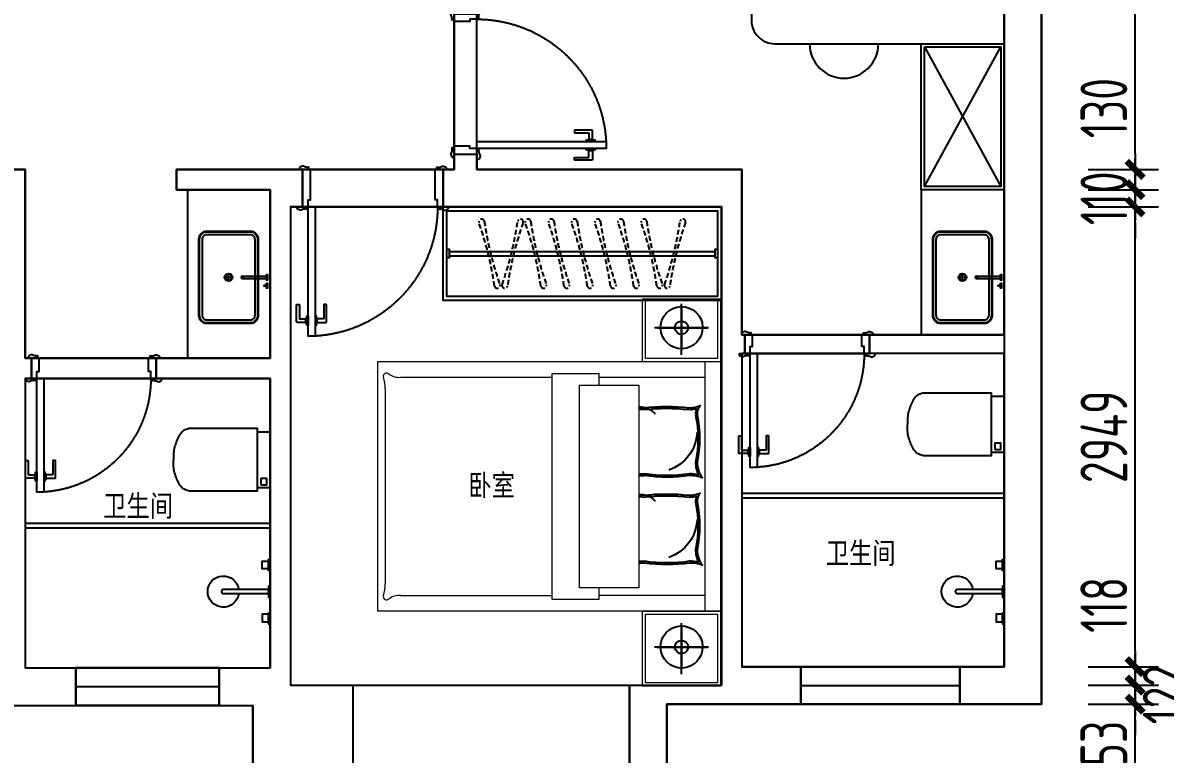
# Model space of a CAD drawing. Header units: millimetres. Extents: x 16934 to 63969, y -9421 to 5956.
# Drawn here: x 52921 to 60244, y -6508 to -1817 of the extents above; entities that cross this region are included whole.
import ezdxf

# ---------------------------------------------------------------- set-up
doc = ezdxf.new("R2010")
doc.units = ezdxf.units.MM
doc.linetypes.add('HIDDEN', pattern=[9.525, 6.35, -3.175])
for name, color, linetype in [('FIXTURE', 2, 'Continuous'), ('FURHATCH', 4, 'Continuous'), ('FURNITURE', 4, 'Continuous'), ('LEAF', 2, 'Continuous'), ('OPENING', 8, 'Continuous'), ('QUOTE_NEW_WALL', 1, 'Continuous'), ('QUOTE_ROOM', 1, 'Continuous'), ('QUOTE_TEXT', 1, 'Continuous'), ('QUOTE_WALL', 1, 'Continuous'), ('QUOTE_WALL_TILE', 1, 'Continuous'), ('QUOTE_WINDOW', 1, 'Continuous'), ('SILL', 8, 'Continuous'), ('WINDOW', 2, 'Continuous'), ('YQ_DIM', 3, 'Continuous')]:
    doc.layers.add(name, color=color, linetype=linetype)
doc.layers.add('h活动家具', color=1, linetype='Continuous', lineweight=18)
doc.layers.add('IA-墙体', color=2, linetype='Continuous', lineweight=35)
doc.styles.add('!赫思DIM-EN', font='', dxfattribs={"width": 0.8})
doc.styles.add('YQ_DIM', font='SUPEROS.SHX', dxfattribs={"width": 0.8, "bigfont": 'HZDX.SHX'})
doc.styles.get('!赫思DIM-EN').set_extended_font_data('SimSun')
doc.dimstyles.new('yq100', dxfattribs={"dimscale": 100, "dimtxt": 3, "dimasz": 1, "dimexe": 1.5, "dimexo": 3, "dimgap": 0.5, "dimtad": 1, "dimdec": 0, "dimdsep": 46, "dimtxsty": 'YQ_DIM', "dimblk": 'YQTICK', "dimcen": 0, "dimclrd": 256, "dimclre": 256, "dimclrt": 7, "dimadec": 1, "dimazin": 2, "dimtfac": 1, "dimtdec": 4, "dimtix": 1, "dimtmove": 2, "dimatfit": 2, "dimfxl": 1, "dimtolj": 1, "dimtzin": 0, "dimarcsym": 0})

# ---------------------------------------------------------------- blocks, each defined once
blk = doc.blocks.new('YQTICK')
blk.add_line((-1, 0), (1, 0))
at = {"const_width": 0.4}
blk.add_lwpolyline([(0.53, 0.53), (-0.53, -0.53)], dxfattribs=at)
blk = doc.blocks.new('*D107')
at = {"layer": 'Defpoints', "color": 0, "transparency": 16777216}
for p in [(59451.4, -6186.5), (60051.4, -6186.5), (59451.4, -6839.5)]:
    blk.add_point(p, dxfattribs=at)
at = {"layer": 'YQ_DIM', "lineweight": -2, "transparency": 16777216}
for p, q in [((59751.4, -6186.5), (60201.4, -6186.5)), ((60051.4, -6739.5), (60051.4, -6286.5)), ((59751.4, -6839.5), (60201.4, -6839.5))]:
    blk.add_line(p, q, dxfattribs=at)
at = {"layer": 'YQ_DIM', "lineweight": -2, "transparency": 16777216, "xscale": 100, "yscale": 100, "zscale": 100}
for p, rotation in [((60051.4, -6186.5), 90), ((60051.4, -6839.5), 270)]:
    blk.add_blockref('YQTICK', p, dxfattribs=dict(at, rotation=rotation))
at = {"layer": 'YQ_DIM', "color": 7, "transparency": 16777216, "insert": (59851.4, -6513), "char_height": 300, "attachment_point": 5, "rotation": 90, "style": 'YQ_DIM'}
blk.add_mtext('\\A1;653', dxfattribs=at)
blk = doc.blocks.new('*D108')
at = {"layer": 'Defpoints', "color": 0, "transparency": 16777216}
for p in [(59451.4, -6064.5), (60051.4, -6064.5), (59451.4, -6186.5)]:
    blk.add_point(p, dxfattribs=at)
at = {"layer": 'YQ_DIM', "lineweight": -2, "transparency": 16777216}
for p, q in [((60051.4, -5964.5), (60051.4, -5864.5)), ((59751.4, -6064.5), (60201.4, -6064.5)), ((60051.4, -6186.5), (60051.4, -6064.5)), ((59751.4, -6186.5), (60201.4, -6186.5)), ((60051.4, -6286.5), (60051.4, -6386.5))]:
    blk.add_line(p, q, dxfattribs=at)
at = {"layer": 'YQ_DIM', "lineweight": -2, "transparency": 16777216, "xscale": 100, "yscale": 100, "zscale": 100}
for p, rotation in [((60051.4, -6064.5), 270), ((60051.4, -6186.5), 90)]:
    blk.add_blockref('YQTICK', p, dxfattribs=dict(at, rotation=rotation))
at = {"layer": 'YQ_DIM', "color": 7, "transparency": 16777216, "insert": (60251.4, -6125.5), "char_height": 300, "attachment_point": 5, "rotation": 90, "style": 'YQ_DIM'}
blk.add_mtext('\\A1;122', dxfattribs=at)
blk = doc.blocks.new('*D109')
at = {"layer": 'Defpoints', "color": 0, "transparency": 16777216}
for p in [(59451.4, -5946.5), (60051.4, -5946.5), (59451.4, -6064.5)]:
    blk.add_point(p, dxfattribs=at)
at = {"layer": 'YQ_DIM', "lineweight": -2, "transparency": 16777216}
for p, q in [((60051.4, -5846.5), (60051.4, -5746.5)), ((59751.4, -5946.5), (60201.4, -5946.5)), ((60051.4, -6064.5), (60051.4, -5946.5)), ((59751.4, -6064.5), (60201.4, -6064.5)), ((60051.4, -6164.5), (60051.4, -6264.5))]:
    blk.add_line(p, q, dxfattribs=at)
at = {"layer": 'YQ_DIM', "lineweight": -2, "transparency": 16777216, "xscale": 100, "yscale": 100, "zscale": 100}
for p, rotation in [((60051.4, -5946.5), 270), ((60051.4, -6064.5), 90)]:
    blk.add_blockref('YQTICK', p, dxfattribs=dict(at, rotation=rotation))
at = {"layer": 'YQ_DIM', "color": 7, "transparency": 16777216, "insert": (59851.4, -5550.3), "char_height": 300, "attachment_point": 5, "rotation": 90, "style": 'YQ_DIM'}
blk.add_mtext('\\A1;118', dxfattribs=at)
blk = doc.blocks.new('*D110')
at = {"layer": 'Defpoints', "color": 0, "transparency": 16777216}
for p in [(59451.4, -2997.5), (60051.4, -2997.5), (59451.4, -5946.5)]:
    blk.add_point(p, dxfattribs=at)
at = {"layer": 'YQ_DIM', "lineweight": -2, "transparency": 16777216}
for p, q in [((59751.4, -2997.5), (60201.4, -2997.5)), ((60051.4, -5846.5), (60051.4, -3097.5)), ((59751.4, -5946.5), (60201.4, -5946.5))]:
    blk.add_line(p, q, dxfattribs=at)
at = {"layer": 'YQ_DIM', "lineweight": -2, "transparency": 16777216, "xscale": 100, "yscale": 100, "zscale": 100}
for p, rotation in [((60051.4, -2997.5), 90), ((60051.4, -5946.5), 270)]:
    blk.add_blockref('YQTICK', p, dxfattribs=dict(at, rotation=rotation))
at = {"layer": 'YQ_DIM', "color": 7, "transparency": 16777216, "insert": (59851.4, -4472), "char_height": 300, "attachment_point": 5, "rotation": 90, "style": 'YQ_DIM'}
blk.add_mtext('\\A1;2949', dxfattribs=at)
blk = doc.blocks.new('*D111')
at = {"layer": 'Defpoints', "color": 0, "transparency": 16777216}
for p in [(59451.4, -2887.5), (60051.4, -2887.5), (59451.4, -2997.5)]:
    blk.add_point(p, dxfattribs=at)
at = {"layer": 'YQ_DIM', "lineweight": -2, "transparency": 16777216}
for p, q in [((60051.4, -2787.5), (60051.4, -2687.5)), ((59751.4, -2887.5), (60201.4, -2887.5)), ((60051.4, -2997.5), (60051.4, -2887.5)), ((59751.4, -2997.5), (60201.4, -2997.5)), ((60051.4, -3097.5), (60051.4, -3197.5))]:
    blk.add_line(p, q, dxfattribs=at)
at = {"layer": 'YQ_DIM', "lineweight": -2, "transparency": 16777216, "xscale": 100, "yscale": 100, "zscale": 100}
for p, rotation in [((60051.4, -2887.5), 270), ((60051.4, -2997.5), 90)]:
    blk.add_blockref('YQTICK', p, dxfattribs=dict(at, rotation=rotation))
at = {"layer": 'YQ_DIM', "color": 7, "transparency": 16777216, "insert": (59851.4, -2942.5), "char_height": 300, "attachment_point": 5, "rotation": 90, "style": 'YQ_DIM'}
blk.add_mtext('\\A1;110', dxfattribs=at)
blk = doc.blocks.new('*D112')
at = {"layer": 'Defpoints', "color": 0, "transparency": 16777216}
for p in [(59451.4, -2757.5), (60051.4, -2757.5), (59451.4, -2887.5)]:
    blk.add_point(p, dxfattribs=at)
at = {"layer": 'YQ_DIM', "lineweight": -2, "transparency": 16777216}
for p, q in [((60051.4, -2657.5), (60051.4, -2557.5)), ((59751.4, -2757.5), (60201.4, -2757.5)), ((60051.4, -2887.5), (60051.4, -2757.5)), ((59751.4, -2887.5), (60201.4, -2887.5)), ((60051.4, -2987.5), (60051.4, -3087.5))]:
    blk.add_line(p, q, dxfattribs=at)
at = {"layer": 'YQ_DIM', "lineweight": -2, "transparency": 16777216, "xscale": 100, "yscale": 100, "zscale": 100}
for p, rotation in [((60051.4, -2757.5), 270), ((60051.4, -2887.5), 90)]:
    blk.add_blockref('YQTICK', p, dxfattribs=dict(at, rotation=rotation))
at = {"layer": 'YQ_DIM', "color": 7, "transparency": 16777216, "insert": (59851.4, -2364), "char_height": 300, "attachment_point": 5, "rotation": 90, "style": 'YQ_DIM'}
blk.add_mtext('\\A1;130', dxfattribs=at)
blk = doc.blocks.new('*D113')
at = {"layer": 'Defpoints', "color": 0, "transparency": 16777216}
for p in [(59451.4, 1794.5), (60051.4, 1794.5), (59451.4, -2757.5)]:
    blk.add_point(p, dxfattribs=at)
at = {"layer": 'YQ_DIM', "lineweight": -2, "transparency": 16777216}
for p, q in [((59751.4, 1794.5), (60201.4, 1794.5)), ((60051.4, -2657.5), (60051.4, 1694.5)), ((59751.4, -2757.5), (60201.4, -2757.5))]:
    blk.add_line(p, q, dxfattribs=at)
at = {"layer": 'YQ_DIM', "lineweight": -2, "transparency": 16777216, "xscale": 100, "yscale": 100, "zscale": 100}
for p, rotation in [((60051.4, 1794.5), 90), ((60051.4, -2757.5), 270)]:
    blk.add_blockref('YQTICK', p, dxfattribs=dict(at, rotation=rotation))
at = {"layer": 'YQ_DIM', "color": 7, "transparency": 16777216, "insert": (59851.4, -481.5), "char_height": 300, "attachment_point": 5, "rotation": 90, "style": 'YQ_DIM'}
blk.add_mtext('\\A1;4552', dxfattribs=at)
blk = doc.blocks.new('*D118')
at = {"layer": 'Defpoints', "color": 0, "transparency": 16777216}
for p in [(59451.4, 3844.5), (60651.4, 3844.5), (59451.4, -7419.5)]:
    blk.add_point(p, dxfattribs=at)
at = {"layer": 'YQ_DIM', "lineweight": -2, "transparency": 16777216}
for p, q in [((59751.4, 3844.5), (60801.4, 3844.5)), ((60651.4, -7319.5), (60651.4, 3744.5)), ((59751.4, -7419.5), (60801.4, -7419.5))]:
    blk.add_line(p, q, dxfattribs=at)
at = {"layer": 'YQ_DIM', "lineweight": -2, "transparency": 16777216, "xscale": 100, "yscale": 100, "zscale": 100}
for p, rotation in [((60651.4, 3844.5), 90), ((60651.4, -7419.5), 270)]:
    blk.add_blockref('YQTICK', p, dxfattribs=dict(at, rotation=rotation))
at = {"layer": 'YQ_DIM', "color": 7, "transparency": 16777216, "insert": (60451.4, -1787.5), "char_height": 300, "attachment_point": 5, "rotation": 90, "style": 'YQ_DIM'}
blk.add_mtext('\\A1;11264', dxfattribs=at)
blk = doc.blocks.new('ywsp3')
at = {"lineweight": -3}
blk.add_lwpolyline([(-60, 12), (-60, 0), (0, 0), (0, 14), (-3, 14, -1), (-10, 14, -0.128551), (-31, 18.7, 0.3547), (-50, 17), (-55, 17, -0.414214), (-60, 12)], format="xyb", dxfattribs=at)
blk = doc.blocks.new('ydhd1')
blk.add_lwpolyline([(-10.8, 13.6), (-10.8, 70.3, -0.414214), (-7.8, 73.3), (100.7, 73.3, -0.414214), (103.7, 70.3), (103.7, 59, -0.414214), (100.7, 56), (13.8, 56, 0.414214), (10.8, 53), (10.8, 13.6)], format="xyb")
for points in [[(28, 0), (-28, 0), (-28, 8.6), (28, 8.6)], [(15.4, 8.6), (-15.4, 8.6), (-15.4, 13.6), (15.4, 13.6)]]:
    blk.add_lwpolyline(points, close=True)
blk = doc.blocks.new('yqd_1_900_146_ydhd1_ywsp3_45_0_0_3')
for points in [[(-0.5, 0.0811), (-0.4611, 0.0811), (-0.4611, 0.0311), (-0.4444, 0.0311), (-0.4444, -0.0811), (-0.5, -0.0811)], [(0.5, 0.0811), (0.4611, 0.0811), (0.4611, 0.0311), (0.4444, 0.0311), (0.4444, -0.0811), (0.5, -0.0811)]]:
    blk.add_lwpolyline(points, close=True)
at = {"layer": 'LEAF'}
blk.add_lwpolyline([(-0.4611, 0.0811), (-0.4111, 0.0811), (-0.4111, 1.0033), (-0.4611, 1.0033)], close=True, dxfattribs=at)
at = {"layer": 'OPENING', "linetype": 'HIDDEN', "ltscale": 15}
blk.add_arc((-0.4611, 0.0811), 0.9222, 0, 90, dxfattribs=at)
at = {"layer": 'SILL'}
for p, q in [((-0.5, 0.0811), (0.5, 0.0811)), ((-0.5, -0.0811), (0.5, -0.0811))]:
    blk.add_line(p, q, dxfattribs=at)
at = {"zscale": 0.001111111111111}
for p, xscale, yscale in [((-0.4722, 0.0811), 0.001111111111111, 0.001111111111111), ((0.4722, 0.0811), -0.001111111111111, 0.001111111111111), ((-0.4556, -0.0811), 0.001111111111111, -0.001111111111111), ((0.4556, -0.0811), -0.001111111111111, -0.001111111111111)]:
    blk.add_blockref('ywsp3', p, dxfattribs=dict(at, xscale=xscale, yscale=yscale))
at = {"layer": 'LEAF', "yscale": 0.001111111111111, "zscale": 0.001111111111111}
for p, xscale, rotation in [((-0.4611, 0.8922), -0.001111111111111, 90.00000000000591), ((-0.4111, 0.8922), 0.001111111111111, 270.0000000000178)]:
    blk.add_blockref('ydhd1', p, dxfattribs=dict(at, xscale=xscale, rotation=rotation))
blk = doc.blocks.new('A$C45f9ca4d')
at = {"color": 8}
for p, q in [((284.2, 280, 0), (284.2, 433.4)), ((300.7, 280, 0), (300.7, 433.4)), ((317.5, 190), (267.5, 190)), ((292.5, 165), (292.5, 215))]:
    blk.add_line(p, q, dxfattribs=at)
for points in [[(274.8, 433.4), (274.8, 440), (310.2, 440), (310.2, 433.4)], [(274.8, 433.4), (274.8, 440), (310.2, 440), (310.2, 433.4)], [(330.2, 433.4), (330.2, 440), (362.3, 440), (362.3, 433.4)]]:
    blk.add_lwpolyline(points, close=True, dxfattribs=at)
blk.add_lwpolyline([(349.7, 433.4), (349.7, 418.3), (342.9, 418.3), (342.9, 433.4)], dxfattribs=at)
blk.add_lwpolyline([(565, 50), (565, 330, 0.414214), (535, 360), (50, 360, 0.414214), (20, 330), (20, 50, 0.414214), (50, 20), (535, 20, 0.414214)], format="xyb", close=True, dxfattribs=at)
for centre, radius in [((292.5, 280, 0), 6.44), ((292.5, 190), 25), ((292.5, 190), 20)]:
    blk.add_circle(centre, radius, dxfattribs=at)
for start, end in [(0, 180), (180, 0), (180, 0)]:
    blk.add_arc((292.5, 280, 0), 8.25, start, end, dxfattribs=at)
at = {"layer": 'IA-墙体', "color": 1}
blk.add_lwpolyline([(585, 50), (585, 330, 0.414214), (535, 380), (50, 380, 0.414214), (0, 330), (0, 50, 0.414214), (50, 0), (535, 0, 0.414214)], format="xyb", close=True, dxfattribs=at)
blk = doc.blocks.new('yqd_1_800_130_ydhd1_ywsp3_45_0_0_3')
for points in [[(-0.5, 0.08125), (-0.45625, 0.08125), (-0.45625, 0.025), (-0.4375, 0.025), (-0.4375, -0.08125), (-0.5, -0.08125)], [(0.5, 0.08125), (0.45625, 0.08125), (0.45625, 0.025), (0.4375, 0.025), (0.4375, -0.08125), (0.5, -0.08125)]]:
    blk.add_lwpolyline(points, close=True)
at = {"layer": 'LEAF'}
blk.add_lwpolyline([(-0.45625, 0.08125), (-0.4, 0.08125), (-0.4, 0.99375), (-0.45625, 0.99375)], close=True, dxfattribs=at)
at = {"layer": 'OPENING', "linetype": 'HIDDEN', "ltscale": 15}
blk.add_arc((-0.45625, 0.08125), 0.9125, 0, 90, dxfattribs=at)
at = {"layer": 'SILL'}
for p, q in [((-0.5, 0.08125), (0.5, 0.08125)), ((-0.5, -0.08125), (0.5, -0.08125))]:
    blk.add_line(p, q, dxfattribs=at)
at = {"zscale": 0.00125}
for p, xscale, yscale in [((-0.46875, 0.08125), 0.00125, 0.00125), ((0.46875, 0.08125), -0.00125, 0.00125), ((-0.45, -0.08125), 0.00125, -0.00125), ((0.45, -0.08125), -0.00125, -0.00125)]:
    blk.add_blockref('ywsp3', p, dxfattribs=dict(at, xscale=xscale, yscale=yscale))
at = {"layer": 'LEAF', "yscale": 0.00125, "zscale": 0.00125}
for p, xscale, rotation in [((-0.45625, 0.86875), -0.00125, 90.00000000000591), ((-0.4, 0.86875), 0.00125, 270.0000000000178)]:
    blk.add_blockref('ydhd1', p, dxfattribs=dict(at, xscale=xscale, rotation=rotation))
blk = doc.blocks.new('yqd_1_900_240_ydhd1_ywsp3_45_0_0_3')
for points in [[(-0.5, 0.1333), (-0.4611, 0.1333), (-0.4611, 0.0833), (-0.4444, 0.0833), (-0.4444, -0.1333), (-0.5, -0.1333)], [(0.5, 0.1333), (0.4611, 0.1333), (0.4611, 0.0833), (0.4444, 0.0833), (0.4444, -0.1333), (0.5, -0.1333)]]:
    blk.add_lwpolyline(points, close=True)
at = {"layer": 'LEAF'}
blk.add_lwpolyline([(-0.4611, 0.1333), (-0.4111, 0.1333), (-0.4111, 1.0556), (-0.4611, 1.0556)], close=True, dxfattribs=at)
at = {"layer": 'OPENING', "linetype": 'HIDDEN', "ltscale": 15}
blk.add_arc((-0.4611, 0.1333), 0.9222, 0, 90, dxfattribs=at)
at = {"layer": 'SILL'}
for p, q in [((-0.5, 0.1333), (0.5, 0.1333)), ((-0.5, -0.1333), (0.5, -0.1333))]:
    blk.add_line(p, q, dxfattribs=at)
at = {"zscale": 0.001111111111111}
for p, xscale, yscale in [((-0.4722, 0.1333), 0.001111111111111, 0.001111111111111), ((0.4722, 0.1333), -0.001111111111111, 0.001111111111111), ((-0.4556, -0.1333), 0.001111111111111, -0.001111111111111), ((0.4556, -0.1333), -0.001111111111111, -0.001111111111111)]:
    blk.add_blockref('ywsp3', p, dxfattribs=dict(at, xscale=xscale, yscale=yscale))
at = {"layer": 'LEAF', "yscale": 0.001111111111111, "zscale": 0.001111111111111}
for p, xscale, rotation in [((-0.4611, 0.9444), -0.001111111111111, 90.00000000000591), ((-0.4111, 0.9444), 0.001111111111111, 270.0000000000178)]:
    blk.add_blockref('ydhd1', p, dxfattribs=dict(at, xscale=xscale, rotation=rotation))
blk = doc.blocks.new('A$C526360FB')
at = {"color": 8}
blk.add_lwpolyline([(217.5, 300), (217.5, 10), (192.5, 10), (192.5, 300, -1)], format="xyb", close=True, dxfattribs=at)
for points in [[(0, 0), (70, 0), (70, 10), (0, 10)], [(10, 10), (60, 10), (60, 50), (10, 50)], [(170, 0), (170, 10), (240, 10), (240, 0)], [(412.5, 0), (342.5, 0), (342.5, 10), (412.5, 10)], [(400, 10), (350, 10), (350, 50), (400, 50)]]:
    blk.add_lwpolyline(points, close=True, dxfattribs=at)
blk.add_arc((205, 300), 100, 277.18076, 262.81924, dxfattribs=at)
blk = doc.blocks.new('yqd_1_800_120_ydhd1_ywsp3_45_0_0_3')
for points in [[(-0.5, 0.075), (-0.45625, 0.075), (-0.45625, 0.01875), (-0.4375, 0.01875), (-0.4375, -0.075), (-0.5, -0.075)], [(0.5, 0.075), (0.45625, 0.075), (0.45625, 0.01875), (0.4375, 0.01875), (0.4375, -0.075), (0.5, -0.075)]]:
    blk.add_lwpolyline(points, close=True)
at = {"layer": 'LEAF'}
blk.add_lwpolyline([(-0.45625, 0.075), (-0.4, 0.075), (-0.4, 0.9875), (-0.45625, 0.9875)], close=True, dxfattribs=at)
at = {"layer": 'OPENING', "linetype": 'HIDDEN', "ltscale": 15}
blk.add_arc((-0.45625, 0.075), 0.9125, 0, 90, dxfattribs=at)
at = {"layer": 'SILL'}
for p, q in [((-0.5, 0.075), (0.5, 0.075)), ((-0.5, -0.075), (0.5, -0.075))]:
    blk.add_line(p, q, dxfattribs=at)
at = {"zscale": 0.00125}
for p, xscale, yscale in [((-0.46875, 0.075), 0.00125, 0.00125), ((0.46875, 0.075), -0.00125, 0.00125), ((-0.45, -0.075), 0.00125, -0.00125), ((0.45, -0.075), -0.00125, -0.00125)]:
    blk.add_blockref('ywsp3', p, dxfattribs=dict(at, xscale=xscale, yscale=yscale))
at = {"layer": 'LEAF', "yscale": 0.00125, "zscale": 0.00125}
for p, xscale, rotation in [((-0.45625, 0.8625), -0.00125, 90.00000000000591), ((-0.4, 0.8625), 0.00125, 270.0000000000178)]:
    blk.add_blockref('ydhd1', p, dxfattribs=dict(at, xscale=xscale, rotation=rotation))

msp = doc.modelspace()

# ---------------------------------------------------------------- linework, layer by layer
for p, q in [((59211.4, 2687.5), (59211.4, -2887.5)), ((59451.4, 2687.5), (59451.4, -2997.5)), ((55685.4, -2659.2), (55685.4, -2757.5)), ((55685.4, -2659.2), (55831.4, -2659.2)), ((55831.4, -2659.2), (55831.4, -2757.5)), ((50890.4, -2757.5), (52936.4, -2757.5)), ((52936.4, -2757.5), (52936.4, -3967.5)), ((53906.4, -2757.5), (54714.9, -2757.5)), ((53906.4, -2757.5), (53906.4, -2887.5)), ((54714.9, -2997.5), (54714.9, -2757.5)), ((55614.9, -2757.5), (55685.4, -2757.5)), ((55614.9, -2997.5), (55614.9, -2757.5)), ((57529.4, -2757.5), (57529.4, -3818.7)), ((53906.4, -2887.5), (54506.4, -2887.5)), ((54506.4, -2887.5), (54506.4, -3967.5)), ((54636.4, -2997.5), (54636.4, -6064.5)), ((54636.4, -2997.5), (54714.9, -2997.5)), ((55614.9, -2997.5), (57399.4, -2997.5)), ((57399.4, -2997.5), (57399.4, -6064.5)), ((57549.7, -3938.7), (57549.7, -3818.7)), ((58349.7, -3938.7), (58349.7, -3818.7)), ((57529.4, -3938.7), (57529.4, -5946.5)), ((52936.4, -3967.5), (52976.8, -3967.5)), ((52976.8, -4097.5), (52976.8, -3967.5)), ((53776.8, -3967.5), (54506.4, -3967.5)), ((53776.8, -4097.5), (53776.8, -3967.5)), ((52936.4, -4097.5), (52936.4, -5954.5)), ((52936.4, -4097.5), (52976.8, -4097.5)), ((53776.8, -4097.5), (54506.4, -4097.5)), ((54506.4, -4097.5), (54506.4, -5954.5)), ((52936.4, -5954.5), (54506.4, -5954.5)), ((54636.4, -6064.5), (57399.4, -6064.5)), ((51130.4, -6194.5), (52936.4, -6194.5)), ((52936.4, -6194.5), (54396.4, -6194.5))]:
    msp.add_line(p, q)
at = {"color": 4}
for p, q in [((58681, -2887.5), (58681, -1951.6)), ((58681, -1951.6), (59211.4, -1951.6)), ((58701, -1971.6), (59191.4, -2867.5)), ((58701, -2867.5), (59191.4, -1971.6)), ((59211.4, -1951.6), (59211.4, -2887.5)), ((57529.4, -4833.2), (59211.4, -4833.2)), ((57529.4, -4863.2), (59211.4, -4863.2)), ((52936.4, -5026), (54506.4, -5026)), ((52936.4, -5056), (54506.4, -5056)), ((53262, -6074.5), (54180.9, -6074.5)), ((57908.8, -6066.5), (58927.3, -6066.5))]:
    msp.add_line(p, q, dxfattribs=at)
at = {"color": 255}
for p, q in [((55685.4, -2659.2), (55831.4, -2659.2)), ((54714.9, -2757.5), (54714.9, -2997.5)), ((55614.9, -2757.5), (55614.9, -2997.5)), ((57529.4, -2757.5), (55831.4, -2757.5)), ((59211.4, -2887.5), (59211.4, -5946.5)), ((59451.4, -2997.5), (59451.4, -6186.5)), ((52976.8, -3967.5), (52976.8, -4097.5)), ((53776.8, -3967.5), (53776.8, -4097.5)), ((59211.4, -5946.5), (57529.4, -5946.5)), ((54636.4, -6064.5), (55036.4, -6064.5)), ((55036.4, -6064.5), (55036.4, -6839.5)), ((55036.4, -6064.5), (56810.4, -6064.5)), ((56810.4, -6064.5), (56810.4, -6939.5)), ((54396.4, -6939.5), (54396.4, -6194.5)), ((57050.4, -6186.5), (57050.4, -6939.5)), ((59451.4, -6186.5), (57050.4, -6186.5))]:
    msp.add_line(p, q, dxfattribs=at)
at = {"color": 7}
for p, q in [((57549.7, -3818.7), (57529.4, -3818.7)), ((57549.7, -3818.7), (57549.7, -3938.7)), ((59211.4, -3818.7), (58349.7, -3818.7)), ((58349.7, -3818.7), (58349.7, -3938.7)), ((57549.7, -3938.7), (57529.4, -3938.7)), ((59211.4, -3938.7), (58349.7, -3938.7))]:
    msp.add_line(p, q, dxfattribs=at)
at = {"color": 4}
msp.add_lwpolyline([(59211.4, -1585.8), (57742.5, -1585.8, 0.414214), (57592.5, -1735.8), (57592.5, -1801.6, 0.414214), (57742.5, -1951.6), (59211.4, -1951.6)], format="xyb", close=True, dxfattribs=at)
for points in [[(58681, -1951.6), (59211.4, -1951.6), (59211.4, -2887.5), (58681, -2887.5)], [(58701, -1971.6), (59191.4, -1971.6), (59191.4, -2867.5), (58701, -2867.5)], [(54506.4, -2887.5), (53976, -2887.5), (53976, -3967.5), (54506.4, -3967.5)], [(59211.4, -2887.5), (58681, -2887.5), (58681, -3818.7), (59211.4, -3818.7)], [(53262, -5954.5), (54180.9, -5954.5), (54180.9, -6194.5), (53262, -6194.5)], [(57908.8, -5946.5), (58927.3, -5946.5), (58927.3, -6186.5), (57908.8, -6186.5)]]:
    msp.add_lwpolyline(points, close=True, dxfattribs=at)
at = {"color": 1, "linetype": 'ByBlock'}
for points in [[(58691.4, -4592.6), (59131.4, -4592.6), (59131.4, -4192.6), (58691.4, -4192.6)], [(53986.4, -4819.7), (54426.4, -4819.7), (54426.4, -4419.7), (53986.4, -4419.7)]]:
    msp.add_lwpolyline(points, dxfattribs=at)
for points in [[(59211.4, -4572.6), (59131.4, -4572.6), (59131.4, -4212.6), (59211.4, -4212.6)], [(54506.4, -4799.7), (54426.4, -4799.7), (54426.4, -4439.7), (54506.4, -4439.7)]]:
    msp.add_lwpolyline(points, close=True, dxfattribs=at)
at = {"color": 8}
for points in [[(59151.4, -4552.6), (59191.4, -4552.6), (59191.4, -4512.6), (59151.4, -4512.6)], [(54446.4, -4779.7), (54486.4, -4779.7), (54486.4, -4739.7), (54446.4, -4739.7)]]:
    msp.add_lwpolyline(points, close=True, dxfattribs=at)
at = {"color": 4}
msp.add_arc((58185.5, -1951.6), 220.8, 180, 0, dxfattribs=at)
at = {"color": 1, "linetype": 'ByBlock'}
for points in [[(58691.4, -4192.6), (58679.4, -4195.9), (58644, -4205.6), (58613, -4266.4), (58591.2, -4329.9), (58591.4, -4374.6), (58591.4, -4392.6)], [(58691.4, -4592.6), (58679.4, -4589.2), (58644, -4579.5), (58613, -4518.7), (58591.2, -4455.2), (58591.4, -4410.5), (58591.4, -4392.6)], [(53986.4, -4419.7), (53974.4, -4423), (53939, -4432.8), (53908, -4493.6), (53886.2, -4557.1), (53886.4, -4601.8), (53886.4, -4619.7)], [(53986.4, -4819.7), (53974.4, -4816.4), (53939, -4806.6), (53908, -4745.8), (53886.2, -4682.3), (53886.4, -4637.6), (53886.4, -4619.7)]]:
    msp.add_open_spline(points, degree=3, knots=[0, 0, 0, 0, 36.546617, 107.085131, 186.732271, 240.030661, 240.030661, 240.030661, 240.030661], dxfattribs=at)
at = {"layer": 'FIXTURE', "color": 250}
for p, q in [((57143.9, -3946), (57143.9, -3618.9)), ((57143.9, -3643.2), (57143.9, -3915.3)), ((57317.5, -3772.5), (56970.4, -3772.5)), ((56988.5, -3772.5), (57309.3, -3772.5)), ((57143.9, -5994.1), (57143.9, -5666.9)), ((57143.9, -5691.3), (57143.9, -5963.3)), ((57317.5, -5820.5), (56970.4, -5820.5)), ((56988.5, -5820.5), (57309.3, -5820.5))]:
    msp.add_line(p, q, dxfattribs=at)
at = {"layer": 'FIXTURE', "color": 251}
for centre, major_axis, start_param, end_param in [((57143.9, -3772.5), (135, 2), 1.583353, 7.866538), ((57143.9, -3772.5), (30, 30), 0.885318, 7.168503), ((57143.9, -5820.5), (135, 2), 1.583353, 7.866538), ((57143.9, -5820.5), (30, 30), 0.885318, 7.168503)]:
    msp.add_ellipse(centre, major_axis=major_axis, ratio=1, start_param=start_param, end_param=end_param, dxfattribs=at)
at = {"layer": 'FIXTURE', "color": 250, "extrusion": (0, 0, -1)}
for centre, major_axis, ratio, start_param, end_param in [((56543, -5196), (385.4, 905.7), 0.343402, -0.170633, 0.167613), ((56901.6, -4073.9), (0, -212.8), 0.9, 0.028059, 0.166038), ((56901.6, -4073.9), (0, 223.8), 0.9, 3.169652, 3.299401), ((57045.6, -5908.1), (0, 1629.9), 0.9, -0.101949, 0.101949), ((57045.6, -5908.1), (0, 1618.8), 0.9, -0.101949, 0.101949), ((53109.7, -4481.5), (-4139.5, 0.7), 0.430473, 3.056305, 3.226874), ((53109.7, -4481.5), (-4149.5, 0.7), 0.432114, 3.056305, 3.226874), ((56199.4, -3819.7), (-987, 778.3), 0.446373, 2.854695, 3.403673), ((56891.8, -4970.8), (0, -261.2), 0.9, 3.048846, 3.202252), ((56891.8, -4970.8), (0, -250.2), 0.9, 3.044755, 3.202252), ((57050.9, -3464.3), (0, -1267.1), 0.9, -0.127967, 0.127967), ((57050.9, -3464.3), (0, 1256), 0.9, 3.013625, 3.26956), ((56543, -5756.8), (385.4, 905.7), 0.343402, -0.170633, 0.167613), ((56901.6, -4634.7), (0, -212.8), 0.9, 0.028059, 0.166038), ((56901.6, -4634.7), (0, 223.8), 0.9, 3.169652, 3.299401), ((57045.6, -6468.9), (0, 1629.9), 0.9, -0.101949, 0.101949), ((57045.6, -6468.9), (0, 1618.8), 0.9, -0.101949, 0.101949), ((53109.7, -5042.3), (-4139.5, 0.7), 0.430473, 3.056305, 3.226874), ((53109.7, -5042.3), (-4149.5, 0.7), 0.432114, 3.056305, 3.226874), ((56199.4, -4380.4), (-987, 778.3), 0.446373, 2.854695, 3.403673), ((56891.8, -5531.5), (0, -261.2), 0.9, 3.048846, 3.202252), ((57050.9, -4025.1), (0, 1256), 0.9, 3.013625, 3.26956), ((56891.8, -5531.5), (0, -250.2), 0.9, 3.044755, 3.202252), ((57050.9, -4025.1), (0, -1267.1), 0.9, -0.127967, 0.127967)]:
    msp.add_ellipse(centre, major_axis=major_axis, ratio=ratio, start_param=start_param, end_param=end_param, dxfattribs=at)
at = {"layer": 'FIXTURE', "color": 250}
for centre, major_axis, ratio, start_param, end_param in [((57191.3, -4073.9), (0, 212.8), 0.9, 3.169652, 3.536076), ((57191.3, -4073.9), (0, -223.8), 0.9, 0.028059, 0.253973), ((57319.9, -4326.9), (0, 95.2), 0.9, 1.179342, 1.602234), ((57319.9, -4326.9), (0, -84.2), 0.9, 3.976899, 4.743826), ((57381.6, -4635), (0, -163.8), 0.9, 4.685289, 5.233393), ((57381.6, -4635), (0, 152.8), 0.9, 1.543697, 2.296572), ((57201.2, -4970.8), (12.5, 260.7), 0.860426, -0.185936, 0.082387), ((57201.2, -4970.8), (12, 249.6), 0.87964, -0.311796, 0.075978), ((57191.3, -4634.7), (0, 212.8), 0.9, 3.169652, 3.536076), ((57319.9, -4887.6), (0, -84.2), 0.9, 3.976899, 4.743826), ((57191.3, -4634.7), (0, -223.8), 0.9, 0.028059, 0.253973), ((57319.9, -4887.6), (0, 95.2), 0.9, 1.179342, 1.602234), ((57381.6, -5195.7), (0, -163.8), 0.9, 4.685289, 5.233393), ((57381.6, -5195.7), (0, 152.8), 0.9, 1.543697, 2.296572), ((57201.2, -5531.5), (12.5, 260.7), 0.860426, -0.185936, 0.082387), ((57201.2, -5531.5), (12, 249.6), 0.87964, -0.311796, 0.075978)]:
    msp.add_ellipse(centre, major_axis=major_axis, ratio=ratio, start_param=start_param, end_param=end_param, dxfattribs=at)
at = {"layer": 'FURHATCH'}
msp.add_lwpolyline([(55639.9, -3022.5), (57374.4, -3022.5), (57374.4, -3572.5), (55639.9, -3572.5)], close=True, dxfattribs=at)
at = {"layer": 'FURHATCH', "linetype": 'HIDDEN', "ltscale": 5}
for points in [[(55879.5, -3089.3, 0.05), (55980, -3497.1, -1), (55945.1, -3505.7, 0.05), (55844.6, -3097.9, -1)], [(55993.3, -3497.1, 0.05), (56093.8, -3089.3, -1), (56128.7, -3097.9, 0.05), (56028.2, -3505.7, -1)], [(56176.9, -3089.3, 0.05), (56277.5, -3497.1, -1), (56242.5, -3505.7, 0.05), (56142, -3097.9, -1)], [(56325.7, -3089.3, 0.05), (56426.2, -3497.1, -1), (56391.2, -3505.7, 0.05), (56290.7, -3097.9, -1)], [(56474.4, -3089.3, 0.05), (56574.9, -3497.1, -1), (56539.9, -3505.7, 0.05), (56439.4, -3097.9, -1)], [(56623.1, -3089.3, 0.05), (56723.6, -3497.1, -1), (56688.6, -3505.7, 0.05), (56588.1, -3097.9, -1)], [(56771.8, -3089.3, 0.05), (56872.3, -3497.1, -1), (56837.4, -3505.7, 0.05), (56736.9, -3097.9, -1)], [(56920.5, -3089.3, 0.05), (57021, -3497.1, -1), (56986.1, -3505.7, 0.05), (56885.6, -3097.9, -1)], [(57034.3, -3497.1, 0.05), (57134.8, -3089.3, -1), (57169.7, -3097.9, 0.05), (57069.2, -3505.7, -1)]]:
    msp.add_lwpolyline(points, format="xyb", close=True, dxfattribs=at)
at = {"layer": 'FURHATCH'}
for points in [[(55639.9, -3269.5), (55653.9, -3269.5), (55653.9, -3325.5), (55639.9, -3325.5)], [(55653.9, -3283.5), (57360.4, -3283.5)], [(57374.4, -3325.5), (57360.4, -3325.5), (57360.4, -3269.5), (57374.4, -3269.5)], [(55653.9, -3311.5), (57360.4, -3311.5)]]:
    msp.add_lwpolyline(points, dxfattribs=at)
at = {"layer": 'FURNITURE'}
msp.add_lwpolyline([(55614.9, -2997.5), (57399.4, -2997.5), (57399.4, -3597.5), (55614.9, -3597.5)], close=True, dxfattribs=at)
at = {"layer": 'h活动家具', "color": 4, "ltscale": 5}
for p, q in [((55193.9, -3990.5), (55193.9, -5590.5)), ((57393.9, -3990.5), (55193.9, -3990.5)), ((57393.9, -3990.5), (57393.9, -5590.5)), ((57393.9, -5590.5), (55193.9, -5590.5))]:
    msp.add_line(p, q, dxfattribs=at)
at = {"layer": 'h活动家具', "color": 8, "ltscale": 5}
for p, q in [((57293.9, -3990.5), (57293.9, -5590.5)), ((55342.2, -4090.5), (55434.8, -4090.5)), ((55434.8, -4090.5), (56314.8, -4090.5)), ((56314.8, -5515.5), (56314.8, -4065.5)), ((56314.8, -4065.5), (56614.8, -4065.5)), ((56614.8, -4065.5), (56614.8, -4140.5)), ((56614.8, -4090.5), (57293.9, -4090.5)), ((55243.9, -4165.4), (55243.9, -5415.5)), ((56489.8, -5440.5), (56489.8, -4140.5)), ((56489.8, -4140.5), (56870, -4140.5)), ((56870, -4140.5), (56870, -5440.5)), ((55342.2, -5490.5), (55434.8, -5490.5)), ((55434.8, -5490.5), (56314.8, -5490.5)), ((56870, -5440.5), (56489.8, -5440.5)), ((56614.8, -5440.5), (56614.8, -5515.5)), ((57293.9, -5490.5), (56614.8, -5490.5)), ((56614.8, -5515.5), (56314.8, -5515.5))]:
    msp.add_line(p, q, dxfattribs=at)
at = {"layer": 'h活动家具', "color": 4, "ltscale": 5}
for points in [[(57393.9, -3990.5), (56893.9, -3990.5), (56893.9, -3586.9), (57393.9, -3586.9)], [(57393.9, -6070.5), (56893.9, -6070.5), (56893.9, -5590.5), (57393.9, -5590.5)]]:
    msp.add_lwpolyline(points, close=True, dxfattribs=at)
at = {"layer": 'h活动家具', "color": 8, "ltscale": 5}
for points in [[(57373.9, -3970.5), (56913.9, -3970.5), (56913.9, -3597.5), (57373.9, -3597.5)], [(57373.9, -6050.5), (56913.9, -6050.5), (56913.9, -5610.5), (57373.9, -5610.5)]]:
    msp.add_lwpolyline(points, close=True, dxfattribs=at)
for centre, radius, start, end in [((55253.2, -4084.4), 21.1, 46.53592, 191.91766), ((54969.7, -4167), 274.3, 0.32317, 16.58217), ((55331.8, -3986.6), 104.4, 232.15871, 275.75158), ((54969.7, -5414), 274.3, 343.41783, 359.67683), ((55331.8, -5594.4), 104.4, 84.24842, 127.84129), ((55253.2, -5496.6), 21.1, 168.08234, 313.46408)]:
    msp.add_arc(centre, radius, start, end, dxfattribs=at)
at = {"layer": 'QUOTE_NEW_WALL', "color": 1}
msp.add_line((50890.4, -2757.5), (52936.4, -2757.5), dxfattribs=at)
at = {"layer": 'QUOTE_ROOM', "color": 1}
for points in [[(52936.4, -2757.5), (45012.4, -2757.5), (45012.4, 2995.5), (45658.4, 2995.5), (45658.4, 3604.5), (52286.4, 3604.5), (52286.4, -1707.5), (55685.4, -1707.5), (55685.4, -2757.5), (53906.4, -2757.5), (53906.4, -2887.5), (54506.4, -2887.5), (54506.4, -3967.5), (52936.4, -3967.5), (52936.4, -2757.5)], [(57529.4, -2757.5), (55831.4, -2757.5), (55831.4, 1794.5), (56637.4, 1794.5), (56637.4, 2587.5), (59211.4, 2587.5), (59211.4, -3818.7), (57529.7, -3818.7), (57529.7, -2757.5)]]:
    msp.add_lwpolyline(points, dxfattribs=at)
at = {"layer": 'QUOTE_WALL_TILE', "color": 1}
msp.add_lwpolyline([(53906.4, -2757.5), (53906.4, -2887.5), (54506.4, -2887.5), (54506.4, -3967.5), (52936.4, -3967.5)], dxfattribs=at)
at = {"layer": 'QUOTE_WINDOW', "color": 1}
for points in [[(54180.9, -5954.5), (53262, -5954.5), (53262, -6194.5), (54180.9, -6194.5)], [(58927.3, -5946.5), (57908.8, -5946.5), (57908.8, -6186.5), (58927.3, -6186.5)]]:
    msp.add_lwpolyline(points, close=True, dxfattribs=at)

# ---------------------------------------------------------------- block references
at = {"rotation": 270}
for p in [(54049.9, -3157), (58754.9, -3157)]:
    msp.add_blockref('A$C45f9ca4d', p, dxfattribs=at)
at = {"color": 0, "xscale": -1, "rotation": 90}
for p in [(54506.4, -5259.8), (59211.4, -5259.8)]:
    msp.add_blockref('A$C526360FB', p, dxfattribs=at)
at = {"layer": 'WINDOW', "color": 255}
for name, p, xscale, yscale, zscale, rotation in [('yqd_1_900_146_ydhd1_ywsp3_45_0_0_3', (55758.4, -2209.2), -900, 900, 900, 270), ('yqd_1_900_240_ydhd1_ywsp3_45_0_0_3', (55164.9, -2877.5), -900, 900, 900, 179.9999999999999), ('yqd_1_800_130_ydhd1_ywsp3_45_0_0_3', (53376.8, -4032.5), -800, 800, 800, 180.0000000000001)]:
    msp.add_blockref(name, p, dxfattribs=dict(at, xscale=xscale, yscale=yscale, zscale=zscale, rotation=rotation))
at = {"layer": 'WINDOW', "color": 7, "xscale": 800, "yscale": -800, "zscale": 800, "rotation": 359.9999999999998}
msp.add_blockref('yqd_1_800_120_ydhd1_ywsp3_45_0_0_3', (57949.7, -3878.7), dxfattribs=at)

# ---------------------------------------------------------------- texts
at = {"layer": 'QUOTE_TEXT', "char_height": 136.97, "attachment_point": 5, "style": '!赫思DIM-EN', "bg_fill": 3, "box_fill_scale": 1.1, "bg_fill_color": 9, "bg_fill_true_color": 13158600, "bg_fill_transparency": 0}
for s, insert in [('\\A1;卧室 ', (55926.4, -4788.7)), ('\\A1;卫生间 ', (58292.1, -5225.1))]:
    msp.add_mtext(s, dxfattribs=dict(at, insert=insert))

# ---------------------------------------------------------------- dimensions: what is measured, and where the dimension line sits
at = {"layer": 'YQ_DIM'}
for base, p1, p2, picture, middle in [((60651.4, 3844.5), (59451.4, -7419.5), (59451.4, 3844.5), '*D118', (60451.4, -1787.5)), ((60051.4, 1794.5), (59451.4, -2757.5), (59451.4, 1794.5), '*D113', (59851.4, -481.5)), ((60051.4, -2887.5), (59451.4, -2997.5), (59451.4, -2887.5), '*D111', (59851.4, -2942.5)), ((60051.4, -2997.5), (59451.4, -5946.5), (59451.4, -2997.5), '*D110', (59851.4, -4472)), ((60051.4, -6186.5), (59451.4, -6839.5), (59451.4, -6186.5), '*D107', (59851.4, -6513))]:
    dim = msp.add_linear_dim(base=base, p1=p1, p2=p2, angle=90, dimstyle='yq100', dxfattribs=at)
    dim.commit()
    dim.dimension.update_dxf_attribs({"geometry": picture, "text_midpoint": middle})
for base, p1, p2, picture, middle in [((60051.4, -2757.5), (59451.4, -2887.5), (59451.4, -2757.5), '*D112', (59851.4, -2364)), ((60051.4, -5946.5), (59451.4, -6064.5), (59451.4, -5946.5), '*D109', (59851.4, -5550.3)), ((60051.4, -6064.5), (59451.4, -6186.5), (59451.4, -6064.5), '*D108', (60251.4, -6125.5))]:
    dim = msp.add_linear_dim(base=base, p1=p1, p2=p2, angle=90, dimstyle='yq100', dxfattribs=at)
    dim.commit()
    dim.dimension.update_dxf_attribs({"geometry": picture, "text_midpoint": middle, "dimtype": 160})

# ---------------------------------------------------------------- next in the draw order: linework, layer by layer
at = {"layer": 'QUOTE_ROOM', "color": 1}
msp.add_lwpolyline([(54636.4, -2997.5), (54636.4, -6064.5), (55036.4, -6064.5), (55036.4, -6839.5), (56810.4, -6839.5), (56810.4, -6064.5), (57399.4, -6064.5), (57399.4, -2997.5), (54636.4, -2997.5)], dxfattribs=at)
msp.add_lwpolyline([(59211.4, -3938.7), (57529.4, -3938.7), (57529.4, -5946.5), (59211.4, -5946.5)], close=True, dxfattribs=at)
at = {"layer": 'QUOTE_WALL', "color": 1}
msp.add_lwpolyline([(56810.4, -6839.5), (56810.4, -6064.5), (57399.4, -6064.5), (57399.4, -2997.5), (55614.9, -2997.5), (55614.9, -2757.5), (55685.4, -2757.5), (55685.4, -2659.2), (55831.4, -2659.2), (55831.4, -2757.5), (57529.4, -2757.5), (57529.4, -3818.7), (57549.7, -3818.7), (57549.7, -3938.7), (57529.4, -3938.7), (57529.4, -5946.5), (59211.4, -5946.5), (59211.4, -3938.7), (58349.7, -3938.7), (58349.7, -3818.7), (59211.4, -3818.7), (59211.4, 2587.5)], dxfattribs=at)

# ---------------------------------------------------------------- next in the draw order: texts
at = {"layer": 'QUOTE_TEXT', "insert": (53660.4, -4922.4), "char_height": 136.97, "attachment_point": 5, "style": '!赫思DIM-EN', "bg_fill": 3, "box_fill_scale": 1.1, "bg_fill_color": 9, "bg_fill_true_color": 13158600, "bg_fill_transparency": 0}
msp.add_mtext('\\A1;卫生间 ', dxfattribs=at)

# ---------------------------------------------------------------- next in the draw order: linework, layer by layer
at = {"layer": 'QUOTE_ROOM', "color": 1}
msp.add_lwpolyline([(52936.4, -5954.5), (54506.4, -5954.5), (54506.4, -4097.5), (52936.4, -4097.5)], close=True, dxfattribs=at)
at = {"layer": 'QUOTE_WALL', "color": 1}
for points in [[(44772.4, 3844.5), (44772.4, -2997.5), (47680.4, -2997.5), (47680.4, -7419.5), (51130.4, -7419.5), (51130.4, -6194.5), (54396.4, -6194.5), (54396.4, -6939.5), (57050.4, -6939.5), (57050.4, -6186.5), (59451.4, -6186.5), (59451.4, 2687.5), (52526.4, 2687.5), (52526.4, 3844.5), (44772.4, 3844.5)], [(50890.4, -2757.5), (52936.4, -2757.5), (52936.4, -3967.5), (52976.8, -3967.5), (52976.8, -4097.5), (52936.4, -4097.5), (52936.4, -5954.5), (54506.4, -5954.5), (54506.4, -4097.5), (53776.8, -4097.5), (53776.8, -3967.5), (54506.4, -3967.5), (54506.4, -2887.5), (53906.4, -2887.5), (53906.4, -2757.5), (54714.9, -2757.5), (54714.9, -2997.5), (54636.4, -2997.5), (54636.4, -6064.5), (55036.4, -6064.5), (55036.4, -6839.5)]]:
    msp.add_lwpolyline(points, dxfattribs=at)

doc.saveas('drawing.dxf')
